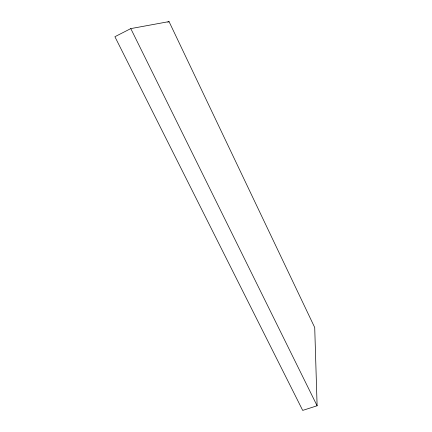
<?xml version="1.0" encoding="UTF-8"?>
<svg xmlns="http://www.w3.org/2000/svg" width="432" height="432" viewBox="0 0 432 432"><rect width="100%" height="100%" fill="white"/><g stroke="black" fill="none" stroke-linecap="round" stroke-linejoin="round"><path stroke-width="0.65" d="M130.783 28.604L114.896 36.715L302.697 410.4L317.104 405.772L314.717 327.526L169.047 21.6L130.783 28.604L317.104 405.772M167.843 22.205L169.047 21.6"/></g></svg>
